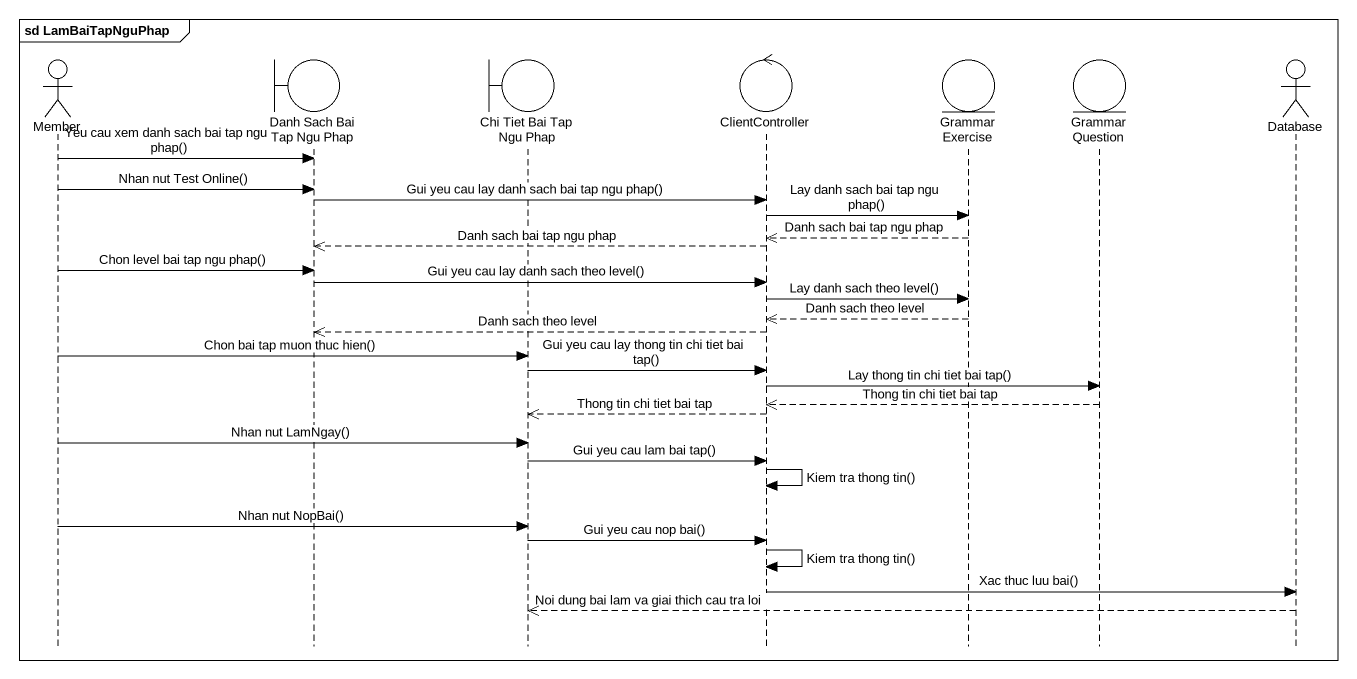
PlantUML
@startuml
mainframe sd LamBaiTapNguPhap
hide footbox
actor Member
boundary "Danh Sach Bai Tap Ngu Phap" as Danh_Sach_Bai_Tap_Ngu_Phap
boundary "Chi Tiet Bai Tap Ngu Phap" as Chi_Tiet_Bai_Tap_Ngu_Phap
control ClientController
entity "Grammar Exercise" as Grammar_Exercise
entity "Grammar Question" as Grammar_Question
actor "Database" as Database_

Member -> Danh_Sach_Bai_Tap_Ngu_Phap : Yeu cau xem danh sach bai tap ngu phap()
Member -> Danh_Sach_Bai_Tap_Ngu_Phap : Nhan nut Test Online()
Danh_Sach_Bai_Tap_Ngu_Phap -> ClientController : Gui yeu cau lay danh sach bai tap ngu phap()
ClientController -> Grammar_Exercise : Lay danh sach bai tap ngu phap()
Grammar_Exercise -->> ClientController : Danh sach bai tap ngu phap
ClientController -->> Danh_Sach_Bai_Tap_Ngu_Phap : Danh sach bai tap ngu phap
Member -> Danh_Sach_Bai_Tap_Ngu_Phap : Chon level bai tap ngu phap()
Danh_Sach_Bai_Tap_Ngu_Phap -> ClientController : Gui yeu cau lay danh sach theo level()
ClientController -> Grammar_Exercise : Lay danh sach theo level()
Grammar_Exercise -->> ClientController : Danh sach theo level
ClientController -->> Danh_Sach_Bai_Tap_Ngu_Phap : Danh sach theo level
Member -> Chi_Tiet_Bai_Tap_Ngu_Phap : Chon bai tap muon thuc hien()
Chi_Tiet_Bai_Tap_Ngu_Phap -> ClientController : Gui yeu cau lay thong tin chi tiet bai tap()
ClientController -> Grammar_Question : Lay thong tin chi tiet bai tap()
Grammar_Question -->> ClientController : Thong tin chi tiet bai tap
ClientController -->> Chi_Tiet_Bai_Tap_Ngu_Phap : Thong tin chi tiet bai tap
Member -> Chi_Tiet_Bai_Tap_Ngu_Phap : Nhan nut LamNgay()
Chi_Tiet_Bai_Tap_Ngu_Phap -> ClientController : Gui yeu cau lam bai tap()
ClientController -> ClientController : Kiem tra thong tin()
Member -> Chi_Tiet_Bai_Tap_Ngu_Phap : Nhan nut NopBai()
Chi_Tiet_Bai_Tap_Ngu_Phap -> ClientController : Gui yeu cau nop bai()
ClientController -> ClientController : Kiem tra thong tin()
ClientController -> Database_ : Xac thuc luu bai()
Database_ -->> Chi_Tiet_Bai_Tap_Ngu_Phap : Noi dung bai lam va giai thich cau tra loi
@enduml
